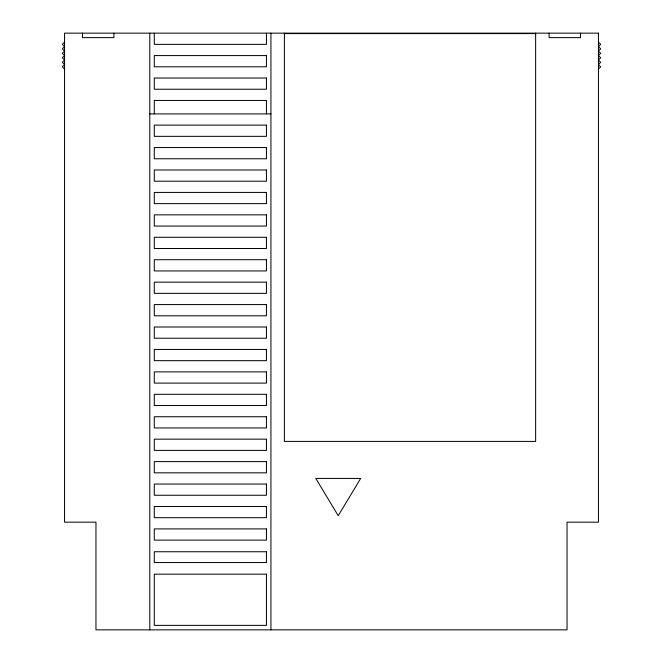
<?xml version="1.0" encoding="UTF-8"?>
<svg xmlns="http://www.w3.org/2000/svg" width="663" height="663" viewBox="0 0 663 663"><rect width="100%" height="100%" fill="white"/><g stroke="black" fill="none" stroke-linecap="round" stroke-linejoin="round"><path stroke-width="0.99" d="M64.551 42.125L62.314 44.363L64.551 46.609L62.314 48.855L64.551 51.092L62.314 53.338L64.551 55.584L62.314 57.822L64.551 60.068L62.314 62.314L64.551 64.551L62.314 66.797L64.551 69.043M598.449 69.043L600.686 66.905L598.449 64.551L600.686 62.314L598.449 60.068L600.686 57.822L598.449 55.584L600.686 53.338L598.449 51.092L600.686 48.855L598.449 46.609L600.686 44.363L598.449 42.125M284.394 33.598L535.638 33.598M149.797 113.903L270.935 113.903M580.498 33.15L580.498 37.634L549.097 37.634L549.097 33.15M535.638 33.15L535.638 441.417L284.394 441.417L284.394 33.15M270.935 33.15L270.935 629.85M266.443 33.15L266.443 44.363L154.288 44.363L154.288 33.15M266.443 113.903L266.443 100.445L154.288 100.445L154.288 113.903M149.797 33.15L149.797 629.85M113.903 33.15L113.903 37.634L82.502 37.634L82.502 33.15M360.664 478.429L338.229 515.739L315.795 478.429L360.664 478.429M598.449 33.15L64.551 33.15L64.551 522.179L95.961 522.179L95.961 629.85L567.039 629.85L567.039 522.179L598.449 522.179L598.449 33.15M266.443 55.584L154.288 55.584L154.288 66.797L266.443 66.797L266.443 55.584M266.443 78.019L154.288 78.019L154.288 89.232L266.443 89.232L266.443 78.019M266.443 125.125L154.288 125.125L154.288 136.338L266.443 136.338L266.443 125.125M266.443 147.559L154.288 147.559L154.288 158.772L266.443 158.772L266.443 147.559M266.443 169.985L154.288 169.985L154.288 181.206L266.443 181.206L266.443 169.985M266.443 192.419L154.288 192.419L154.288 203.632L266.443 203.632L266.443 192.419M266.443 214.853L154.288 214.853L154.288 226.066L266.443 226.066L266.443 214.853M266.443 237.288L154.288 237.288L154.288 248.501L266.443 248.501L266.443 237.288M266.443 259.714L154.288 259.714L154.288 270.935L266.443 270.935L266.443 259.714M266.443 282.148L154.288 282.148L154.288 293.361L266.443 293.361L266.443 282.148M266.443 304.582L154.288 304.582L154.288 315.795L266.443 315.795L266.443 304.582M266.443 327.016L154.288 327.016L154.288 338.229L266.443 338.229L266.443 327.016M266.443 349.442L154.288 349.442L154.288 360.664L266.443 360.664L266.443 349.442M266.443 371.877L154.288 371.877L154.288 383.098L266.443 383.098L266.443 371.877M266.443 394.311L154.288 394.311L154.288 405.524L266.443 405.524L266.443 394.311M266.443 416.745L154.288 416.745L154.288 427.958L266.443 427.958L266.443 416.745M266.443 439.171L154.288 439.171L154.288 450.392L266.443 450.392L266.443 439.171M266.443 461.605L154.288 461.605L154.288 472.827L266.443 472.827L266.443 461.605M266.443 484.04L154.288 484.04L154.288 495.253L266.443 495.253L266.443 484.04M266.443 506.474L154.288 506.474L154.288 517.687L266.443 517.687L266.443 506.474M266.443 528.908L154.288 528.908L154.288 540.121L266.443 540.121L266.443 528.908M266.443 551.74L154.288 551.74L154.288 562.555L266.443 562.555L266.443 551.74M266.443 574.175L154.288 574.175L154.288 625.366L266.443 625.366L266.443 574.175"/></g></svg>
